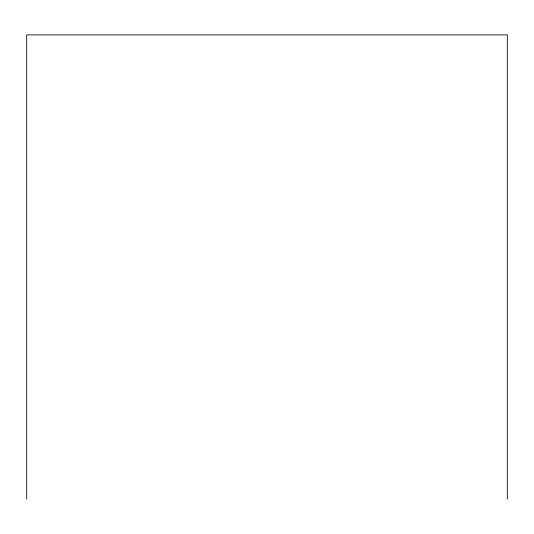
<?xml version="1.0" encoding="UTF-8"?>
<svg xmlns="http://www.w3.org/2000/svg" width="534" height="534" viewBox="0 0 534 534"><rect width="100%" height="100%" fill="white"/><g stroke="black" fill="none" stroke-linecap="round" stroke-linejoin="round"><path stroke-width="0.8" d="M507.3 499.11L507.3 34.89L26.7 34.89L26.7 499.11"/></g></svg>
